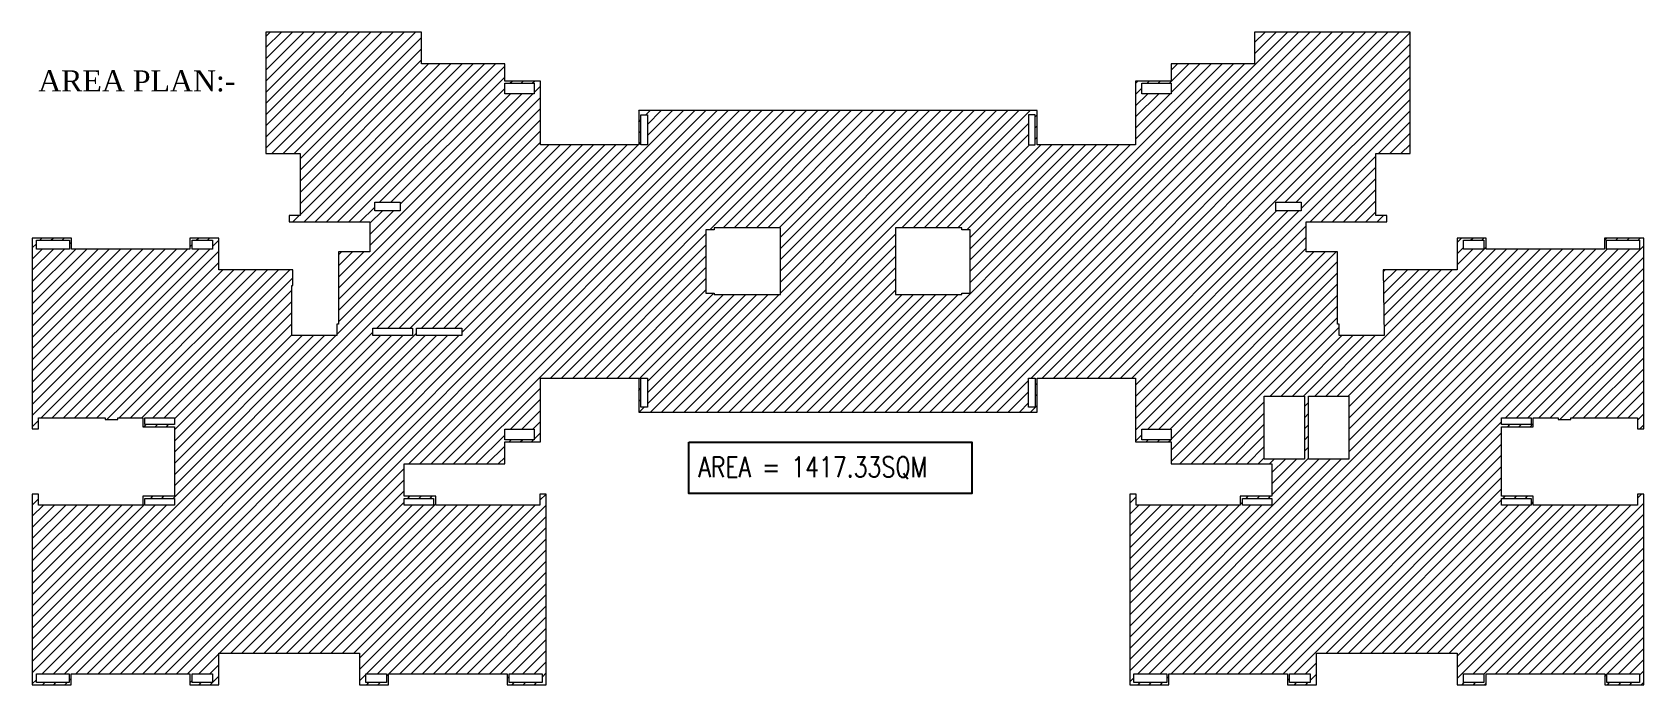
# Model space of a CAD drawing. Header units: millimetres. Extents: x 1277257 to 1543892, y 206696 to 309376.
# Drawn here: x 1365641 to 1442101, y 278426 to 309376 of the extents above; entities that cross this region are included whole.
import ezdxf

# ---------------------------------------------------------------- set-up
doc = ezdxf.new("R2010")
doc.units = ezdxf.units.MM
doc.header["$LTSCALE"] = 500
doc.header["$MEASUREMENT"] = 0
doc.layers.add('A-TEXT-OTHR-100', color=4, linetype='Continuous')
doc.layers.add('ARROW', color=1, linetype='Continuous')
doc.layers.add('DIM-150', color=8, linetype='Continuous', lineweight=20)
doc.layers.add('HATCH', color=1, linetype='Continuous', lineweight=5)
doc.styles.add('ROMANS-TITLE', font='ROMANS.shx', dxfattribs={"width": 0.8})
doc.styles.add('TIMESNEWROMAN', font='times.ttf', dxfattribs={"height": 300})

msp = doc.modelspace()

# ---------------------------------------------------------------- hatches: boundary and pattern name
at = {"layer": 'HATCH', "linetype": 'ByBlock'}
h = msp.add_hatch(dxfattribs=at)
h.set_pattern_fill('ANSI31', color=8, scale=3000)
h.paths.add_polyline_path([(1383285.7, 288901.2), (1388055.6, 288901.2), (1388055.6, 289951.4), (1389750.6, 289951.4), (1389750.6, 292976.4), (1394415.6, 292976.4), (1394415.6, 291356.4), (1413325.6, 291356.4), (1413325.6, 292976.4), (1417990.6, 292976.4), (1417990.6, 289951.4), (1419685.6, 289951.4), (1419685.6, 288901.2), (1424455.5, 288901.2), (1424455.5, 287366.4), (1422955.6, 287366.4), (1422955.6, 286951.4), (1418010.6, 286951.4), (1418010.6, 287466.4), (1417710.6, 287466.4), (1417710.6, 278426.4), (1419565.6, 278426.4), (1419565.6, 278941.4), (1425195.6, 278941.4), (1425195.6, 278426.4), (1426565.6, 278426.4), (1426565.6, 279926.4), (1433245.6, 279926.4), (1433245.6, 278426.4), (1434615.6, 278426.4), (1434615.6, 278941.4), (1440245.6, 278941.4), (1440245.6, 278426.4), (1442100.6, 278426.4), (1442100.6, 287466.4), (1441800.6, 287466.4), (1441800.6, 286951.4), (1436855.6, 286951.4), (1436855.6, 287366.4), (1435355.7, 287366.4), (1435355.7, 290666.6), (1436855.6, 290666.6), (1436855.6, 291081.6), (1438035.6, 291081.6), (1438035.6, 291011.6), (1438635.6, 291011.6), (1438635.6, 291081.6), (1441800.6, 291081.6), (1441800.6, 290566.6), (1442100.6, 290566.6), (1442100.6, 299606.6), (1440230.6, 299606.6), (1440230.6, 299091.6), (1434615.6, 299091.6), (1434615.6, 299606.6), (1433245.6, 299606.6), (1433245.6, 298106.6), (1429730.6, 298106.6), (1429785.6, 294986.4), (1427645.6, 294986.4), (1427645.6, 295536.4), (1427575.6, 295536.4), (1427575.6, 298966.3), (1426080.6, 298966.3), (1426080.6, 300376.3), (1429910.6, 300376.3), (1429910.6, 300676.3), (1429395.6, 300676.3), (1429395.6, 303626.3), (1431010.6, 303626.3), (1431010.6, 309376.3), (1423635.6, 309376.3), (1423635.6, 307876.3), (1419685.6, 307876.3), (1419685.6, 307061.4), (1417990.6, 307061.4), (1417990.6, 304036.4), (1413325.6, 304036.4), (1413325.6, 305656.4), (1394415.6, 305656.4), (1394415.6, 304036.4), (1389750.6, 304036.4), (1389750.6, 307061.4), (1388055.6, 307061.4), (1388055.6, 307876.3), (1384105.6, 307876.3), (1384105.6, 309376.3), (1376730.6, 309376.3), (1376730.6, 303626.3), (1378345.6, 303626.3), (1378345.6, 300676.3), (1377830.6, 300676.3), (1377830.6, 300376.3), (1381660.6, 300376.3), (1381660.6, 298966.3), (1380165.6, 298966.3), (1380165.6, 295536.4), (1380095.6, 295536.4), (1380095.6, 294986.4), (1377955.6, 294986.4), (1377955.6, 297356.6), (1378010.6, 297356.6), (1378010.6, 298106.6), (1374495.6, 298106.6), (1374495.6, 299606.6), (1373125.6, 299606.6), (1373125.6, 299091.6), (1367510.6, 299091.6), (1367510.6, 299606.6), (1365640.6, 299606.6), (1365640.6, 290566.6), (1365940.6, 290566.6), (1365940.6, 291081.6), (1369105.6, 291081.6), (1369105.6, 291011.6), (1369705.6, 291011.6), (1369708.1, 291081.6), (1370885.6, 291081.6), (1370885.6, 290666.6), (1372385.6, 290666.6), (1372385.6, 287366.4), (1370885.6, 287366.4), (1370885.6, 286951.4), (1365940.6, 286951.4), (1365940.6, 287466.4), (1365640.6, 287466.4), (1365640.6, 278426.4), (1367495.6, 278426.4), (1367495.6, 278941.4), (1373125.6, 278941.4), (1373125.6, 278426.4), (1374495.6, 278426.4), (1374495.6, 279926.4), (1381175.6, 279926.4), (1381175.6, 278426.4), (1382545.6, 278426.4), (1382545.6, 278941.4), (1388175.6, 278941.4), (1388175.6, 278426.4), (1390030.6, 278426.4), (1390030.6, 287466.4), (1389730.6, 287466.4), (1389730.6, 286951.4), (1384785.6, 286951.4), (1384785.6, 287366.4), (1383285.7, 287366.4)])
h.paths.add_polyline_path([(1383285.7, 287266.4), (1384685.6, 287266.4), (1384685.6, 286951.4), (1383285.7, 286951.4)], flags=16)
h.paths.add_polyline_path([(1381795.6, 294986.4), (1381795.6, 295336.4), (1383675.6, 295336.4), (1383675.6, 294986.4)], flags=16)
h.paths.add_polyline_path([(1372385.6, 287266.4), (1372385.6, 286951.4), (1370985.6, 286951.4), (1370985.6, 287266.4)], flags=16)
h.paths.add_polyline_path([(1383875.6, 294986.4), (1383875.6, 295336.4), (1386025.6, 295336.4), (1386025.6, 294986.4)], flags=16)
h.paths.add_polyline_path([(1372385.6, 290766.6), (1370985.6, 290766.6), (1370985.6, 291081.6), (1372385.6, 291081.6)], flags=16)
h.paths.add_polyline_path([(1388055.6, 290051.4), (1388055.6, 290551.4), (1389450.6, 290551.4), (1389450.6, 290051.4)], flags=16)
h.paths.add_polyline_path([(1381475.6, 278941.4), (1382445.6, 278941.4), (1382445.6, 278526.4), (1381475.6, 278526.4)], flags=16)
h.paths.add_polyline_path([(1374195.6, 278941.4), (1374195.6, 278526.4), (1373225.6, 278526.4), (1373225.6, 278941.4)], flags=16)
h.paths.add_polyline_path([(1374195.6, 299091.6), (1373225.6, 299091.6), (1373225.6, 299506.6), (1374195.6, 299506.6)], flags=17)
h.paths.add_polyline_path([(1388275.6, 278941.4), (1389830.6, 278941.4), (1389830.6, 278526.4), (1388275.6, 278526.4)], flags=16)
h.paths.add_polyline_path([(1381890.6, 300911.3), (1381890.6, 301311.3), (1383090.6, 301311.3), (1383090.6, 300911.3)], flags=16)
h.paths.add_polyline_path([(1394515.6, 291586.4), (1394515.6, 292976.4), (1394830.6, 292976.4), (1394830.6, 291586.4)], flags=16)
h.paths.add_polyline_path([(1367395.6, 278941.4), (1367395.6, 278526.4), (1365840.6, 278526.4), (1365840.6, 278941.4)], flags=16)
h.paths.add_polyline_path([(1367410.6, 299091.6), (1365840.6, 299091.6), (1365840.6, 299506.6), (1367410.6, 299506.6)], flags=17)
h.paths.add_polyline_path([(1397595.6, 297006.4), (1397595.6, 300006.4), (1397995.6, 300006.4), (1397995.6, 300106.4), (1401145.6, 300106.4), (1401145.6, 296936.4), (1397995.6, 296936.4), (1397995.6, 297006.4)], flags=16)
h.paths.add_polyline_path([(1388055.6, 306461.4), (1388055.6, 306961.4), (1389450.6, 306961.4), (1389450.6, 306461.4)], flags=16)
h.paths.add_polyline_path([(1394515.6, 304036.4), (1394515.6, 305456.4), (1394830.6, 305456.4), (1394830.6, 304036.4)], flags=16)
h.paths.add_polyline_path([(1406595.6, 296936.4), (1406595.6, 300106.4), (1409745.6, 300106.4), (1409745.6, 300006.4), (1410145.6, 300006.4), (1410145.6, 297006.4), (1409745.6, 297006.4), (1409745.6, 296936.4)], flags=16)
h.paths.add_polyline_path([(1412910.6, 291586.4), (1412910.6, 292976.4), (1413225.6, 292976.4), (1413225.6, 291586.4)], flags=16)
h.paths.add_polyline_path([(1412910.6, 304036.4), (1412910.6, 305456.4), (1413225.6, 305456.4), (1413225.6, 304036.4)], flags=16)
h.paths.add_polyline_path([(1418290.6, 290051.4), (1418290.6, 290551.4), (1419685.6, 290551.4), (1419685.6, 290051.4)], flags=16)
h.paths.add_polyline_path([(1417910.6, 278941.4), (1419465.6, 278941.4), (1419465.6, 278526.4), (1417910.6, 278526.4)], flags=16)
h.paths.add_polyline_path([(1418290.6, 306461.4), (1418290.6, 306961.4), (1419685.6, 306961.4), (1419685.6, 306461.4)], flags=16)
h.paths.add_polyline_path([(1423055.6, 287266.4), (1424455.5, 287266.4), (1424455.5, 286951.4), (1423055.6, 286951.4)], flags=16)
h.paths.add_polyline_path([(1424095.6, 289131.2), (1424095.6, 292116.4), (1425998.1, 292116.4), (1425998.1, 289131.2)], flags=16)
h.paths.add_polyline_path([(1426198.1, 289131.2), (1426198.1, 292116.4), (1428100.6, 292116.4), (1428100.6, 289131.2)], flags=16)
h.paths.add_polyline_path([(1425295.6, 278941.4), (1426265.6, 278941.4), (1426265.6, 278526.4), (1425295.6, 278526.4)], flags=16)
h.paths.add_polyline_path([(1424650.6, 300911.3), (1424650.6, 301311.3), (1425850.6, 301311.3), (1425850.6, 300911.3)], flags=16)
h.paths.add_polyline_path([(1433545.6, 278941.4), (1434515.6, 278941.4), (1434515.6, 278526.4), (1433545.6, 278526.4)], flags=16)
h.paths.add_polyline_path([(1433545.6, 299091.6), (1433545.6, 299506.6), (1434515.6, 299506.6), (1434515.6, 299091.6)], flags=17)
h.paths.add_polyline_path([(1435355.7, 287266.4), (1436755.6, 287266.4), (1436755.6, 286951.4), (1435355.7, 286951.4)], flags=16)
h.paths.add_polyline_path([(1435355.7, 290766.6), (1435355.7, 291081.6), (1436755.6, 291081.6), (1436755.6, 290766.6)], flags=16)
h.paths.add_polyline_path([(1440345.6, 278941.4), (1441900.6, 278941.4), (1441900.6, 278526.4), (1440345.6, 278526.4)], flags=16)
h.paths.add_polyline_path([(1440330.6, 299091.6), (1440330.6, 299506.6), (1441900.6, 299506.6), (1441900.6, 299091.6)], flags=16)

# ---------------------------------------------------------------- linework, layer by layer
at = {"layer": 'A-TEXT-OTHR-100', "color": 3, "elevation": 14943949.8}
msp.add_lwpolyline([(1396790.7, 289931.9), (1410227.2, 289931.9), (1410227.2, 287502.3), (1396790.7, 287502.3)], close=True, dxfattribs=at)
at = {"layer": 'DIM-150', "color": 1, "linetype": 'ByBlock'}
for points in [[(1376730.6, 309376.3), (1376730.6, 303626.3), (1378345.6, 303626.3), (1378345.6, 300676.3), (1377830.6, 300676.3), (1377830.6, 300376.3), (1381660.6, 300376.3), (1381660.6, 298966.3), (1380165.6, 298966.3), (1380165.6, 295536.4), (1380095.6, 295536.4), (1380095.6, 294986.4), (1377955.6, 294986.4), (1377955.6, 297356.6), (1378010.6, 297356.6), (1378010.6, 298106.6), (1374495.6, 298106.6), (1374495.6, 299606.6), (1373125.6, 299606.6), (1373125.6, 299091.6), (1367510.6, 299091.6), (1367510.6, 299606.6), (1365640.6, 299606.6), (1365640.6, 290566.6), (1365940.6, 290566.6), (1365940.6, 291081.6), (1369105.6, 291081.6), (1369105.6, 291011.6), (1369705.6, 291011.6), (1369708.1, 291081.6), (1370885.6, 291081.6), (1370885.6, 290666.6), (1372385.6, 290666.6), (1372385.6, 287366.4), (1370885.6, 287366.4), (1370885.6, 286951.4), (1365940.6, 286951.4), (1365940.6, 287466.4), (1365640.6, 287466.4), (1365640.6, 278426.4), (1367495.6, 278426.4), (1367495.6, 278941.4), (1373125.6, 278941.4), (1373125.6, 278426.4), (1374495.6, 278426.4), (1374495.6, 279926.4), (1381175.6, 279926.4), (1381175.6, 278426.4), (1382545.6, 278426.4), (1382545.6, 278941.4), (1388175.6, 278941.4), (1388175.6, 278426.4), (1390030.6, 278426.4), (1390030.6, 287466.4), (1389730.6, 287466.4), (1389730.6, 286951.4), (1384785.6, 286951.4), (1384785.6, 287366.4), (1383285.7, 287366.4), (1383285.7, 288901.2), (1388055.6, 288901.2), (1388055.6, 289951.4), (1389750.6, 289951.4), (1389750.6, 292976.4), (1394415.6, 292976.4), (1394415.6, 291356.4), (1413325.6, 291356.4), (1413325.6, 292976.4), (1417990.6, 292976.4), (1417990.6, 289951.4), (1419685.6, 289951.4), (1419685.6, 288901.2), (1424455.5, 288901.2), (1424455.5, 287366.4), (1422955.6, 287366.4), (1422955.6, 286951.4), (1418010.6, 286951.4), (1418010.6, 287466.4), (1417710.6, 287466.4), (1417710.6, 278426.4), (1419565.6, 278426.4), (1419565.6, 278941.4), (1425195.6, 278941.4), (1425195.6, 278426.4), (1426565.6, 278426.4), (1426565.6, 279926.4), (1433245.6, 279926.4), (1433245.6, 278426.4), (1434615.6, 278426.4), (1434615.6, 278941.4), (1440245.6, 278941.4), (1440245.6, 278426.4), (1442100.6, 278426.4), (1442100.6, 287466.4), (1441800.6, 287466.4), (1441800.6, 286951.4), (1436855.6, 286951.4), (1436855.6, 287366.4), (1435355.7, 287366.4), (1435355.7, 290666.6), (1436855.6, 290666.6), (1436855.6, 291081.6), (1438035.6, 291081.6), (1438035.6, 291011.6), (1438635.6, 291011.6), (1438635.6, 291081.6), (1441800.6, 291081.6), (1441800.6, 290566.6), (1442100.6, 290566.6), (1442100.6, 299606.6), (1440230.6, 299606.6), (1440230.6, 299091.6), (1434615.6, 299091.6), (1434615.6, 299606.6), (1433245.6, 299606.6), (1433245.6, 298106.6), (1429730.6, 298106.6), (1429785.6, 294986.4), (1427645.6, 294986.4), (1427645.6, 295536.4), (1427575.6, 295536.4), (1427575.6, 298966.3), (1426080.6, 298966.3), (1426080.6, 300376.3), (1429910.6, 300376.3), (1429910.6, 300676.3), (1429395.6, 300676.3), (1429395.6, 303626.3), (1431010.6, 303626.3), (1431010.6, 309376.3), (1423635.6, 309376.3), (1423635.6, 307876.3), (1419685.6, 307876.3), (1419685.6, 307061.4), (1417990.6, 307061.4), (1417990.6, 304036.4), (1413325.6, 304036.4), (1413325.6, 305656.4), (1394415.6, 305656.4), (1394415.6, 304036.4), (1389750.6, 304036.4), (1389750.6, 307061.4), (1388055.6, 307061.4), (1388055.6, 307876.3), (1384105.6, 307876.3), (1384105.6, 309376.3), (1376730.6, 309376.3)], [(1397595.6, 300006.4), (1397595.6, 297006.4), (1397995.6, 297006.4), (1397995.6, 296936.4), (1401145.6, 296936.4), (1401145.6, 300106.4), (1397995.6, 300106.4), (1397995.6, 300006.4), (1397595.6, 300006.4)], [(1406595.6, 300106.4), (1406595.6, 296936.4), (1409745.6, 296936.4), (1409745.6, 297006.4), (1410145.6, 297006.4), (1410145.6, 300006.4), (1409745.6, 300006.4), (1409745.6, 300106.4), (1406595.6, 300106.4)]]:
    msp.add_lwpolyline(points, dxfattribs=at)
for points in [[(1388055.6, 306961.4), (1389450.6, 306961.4), (1389450.6, 306461.4), (1388055.6, 306461.4)], [(1418290.6, 306961.4), (1419685.6, 306961.4), (1419685.6, 306461.4), (1418290.6, 306461.4)], [(1394515.6, 305456.4), (1394830.6, 305456.4), (1394830.6, 304036.4), (1394515.6, 304036.4)], [(1413225.6, 305456.4), (1412910.6, 305456.4), (1412910.6, 304036.4), (1413225.6, 304036.4)], [(1381890.6, 301311.3), (1383090.6, 301311.3), (1383090.6, 300911.3), (1381890.6, 300911.3)], [(1424650.6, 301311.3), (1425850.6, 301311.3), (1425850.6, 300911.3), (1424650.6, 300911.3)], [(1365840.6, 299506.6), (1367410.6, 299506.6), (1367410.6, 299091.6), (1365840.6, 299091.6)], [(1373225.6, 299506.6), (1374195.6, 299506.6), (1374195.6, 299091.6), (1373225.6, 299091.6)], [(1433545.6, 299506.6), (1434515.6, 299506.6), (1434515.6, 299091.6), (1433545.6, 299091.6)], [(1440330.6, 299506.6), (1441900.6, 299506.6), (1441900.6, 299091.6), (1440330.6, 299091.6)], [(1381795.6, 295336.4), (1383675.6, 295336.4), (1383675.6, 294986.4), (1381795.6, 294986.4)], [(1383875.6, 295336.4), (1386025.6, 295336.4), (1386025.6, 294986.4), (1383875.6, 294986.4)], [(1394515.6, 292976.4), (1394830.6, 292976.4), (1394830.6, 291586.4), (1394515.6, 291586.4)], [(1412910.6, 292976.4), (1413225.6, 292976.4), (1413225.6, 291586.4), (1412910.6, 291586.4)], [(1424095.6, 292116.4), (1425998.1, 292116.4), (1425998.1, 289131.2), (1424095.6, 289131.2)], [(1426198.1, 292116.4), (1428100.6, 292116.4), (1428100.6, 289131.2), (1426198.1, 289131.2)], [(1370985.6, 291081.6), (1372385.6, 291081.6), (1372385.6, 290766.6), (1370985.6, 290766.6)], [(1388055.6, 290551.4), (1389450.6, 290551.4), (1389450.6, 290051.4), (1388055.6, 290051.4)], [(1418290.6, 290551.4), (1419685.6, 290551.4), (1419685.6, 290051.4), (1418290.6, 290051.4)], [(1435355.7, 291081.6), (1436755.6, 291081.6), (1436755.6, 290766.6), (1435355.7, 290766.6)], [(1370985.6, 287266.4), (1372385.6, 287266.4), (1372385.6, 286951.4), (1370985.6, 286951.4)], [(1383285.7, 287266.4), (1384685.6, 287266.4), (1384685.6, 286951.4), (1383285.7, 286951.4)], [(1423055.6, 287266.4), (1424455.5, 287266.4), (1424455.5, 286951.4), (1423055.6, 286951.4)], [(1435355.7, 287266.4), (1436755.6, 287266.4), (1436755.6, 286951.4), (1435355.7, 286951.4)], [(1365840.6, 278941.4), (1367395.6, 278941.4), (1367395.6, 278526.4), (1365840.6, 278526.4)], [(1373225.6, 278941.4), (1374195.6, 278941.4), (1374195.6, 278526.4), (1373225.6, 278526.4)], [(1381475.6, 278941.4), (1382445.6, 278941.4), (1382445.6, 278526.4), (1381475.6, 278526.4)], [(1388275.6, 278941.4), (1389830.6, 278941.4), (1389830.6, 278526.4), (1388275.6, 278526.4)], [(1417910.6, 278941.4), (1419465.6, 278941.4), (1419465.6, 278526.4), (1417910.6, 278526.4)], [(1425295.6, 278941.4), (1426265.6, 278941.4), (1426265.6, 278526.4), (1425295.6, 278526.4)], [(1433545.6, 278941.4), (1434515.6, 278941.4), (1434515.6, 278526.4), (1433545.6, 278526.4)], [(1440345.6, 278941.4), (1441900.6, 278941.4), (1441900.6, 278526.4), (1440345.6, 278526.4)]]:
    msp.add_lwpolyline(points, close=True, dxfattribs=at)

# ---------------------------------------------------------------- texts
at = {"layer": 'A-TEXT-OTHR-100', "color": 4, "style": 'ROMANS-TITLE', "width": 0.8}
msp.add_text('AREA = 1417.33SQM', height=960, dxfattribs=at).set_placement((1397240.2, 288280.4, -20921529.7))
at = {"layer": 'ARROW', "color": 7, "ltscale": 6500, "insert": (1365924.9, 307570, 468.1), "char_height": 1000, "width": 29104.625, "attachment_point": 1, "style": 'TIMESNEWROMAN'}
msp.add_mtext('AREA PLAN:-', dxfattribs=at)

doc.saveas('drawing.dxf')
